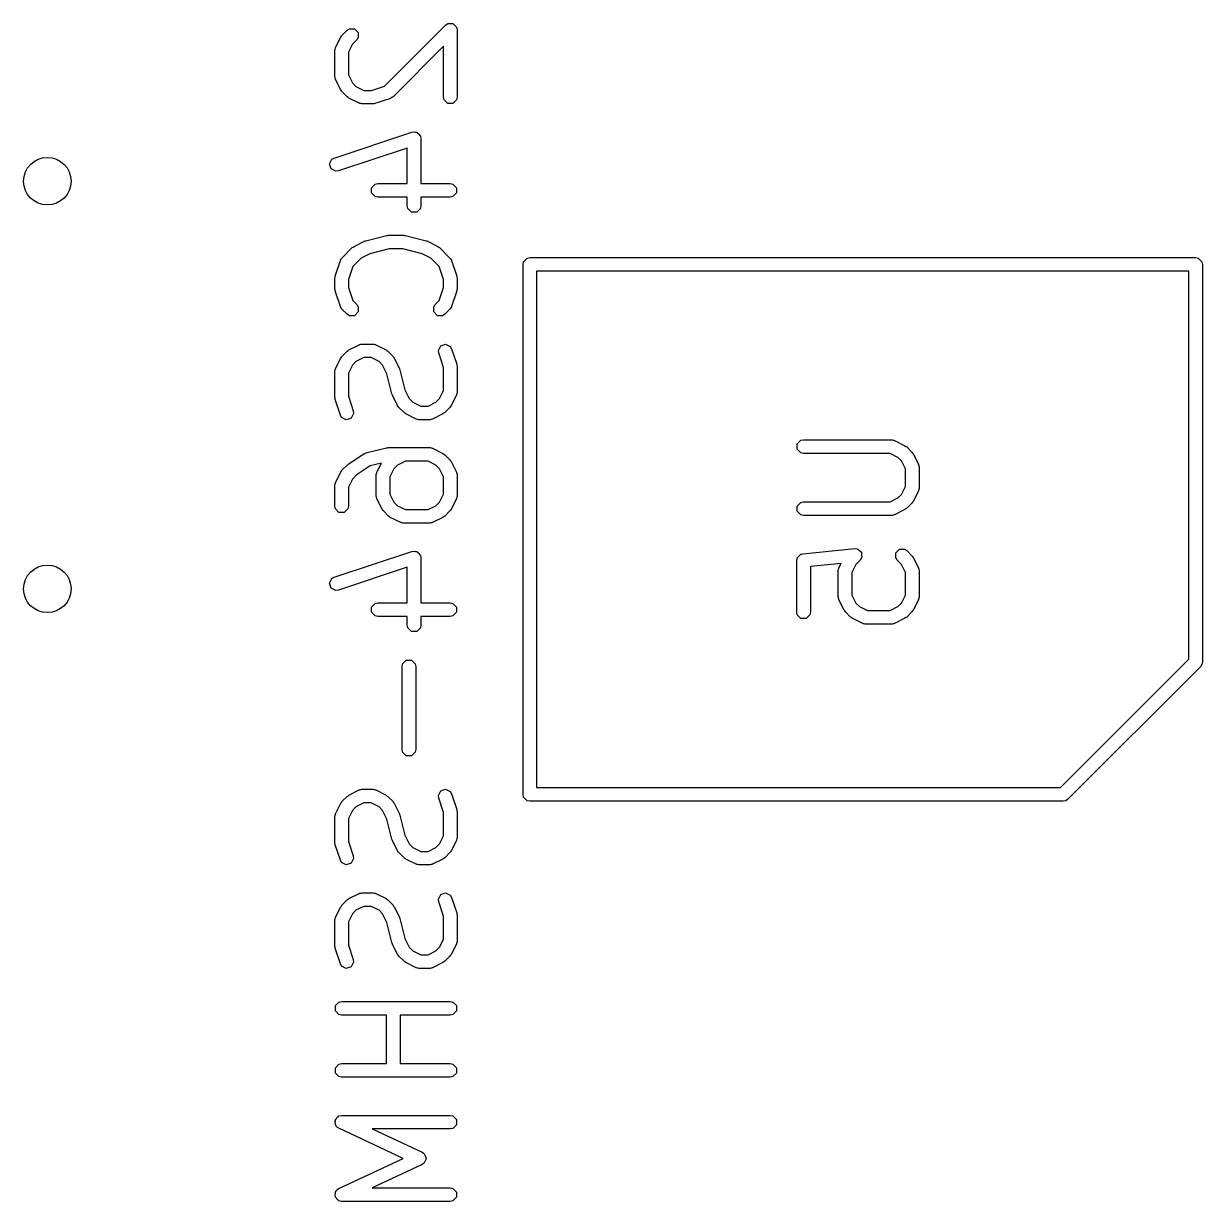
# Model space of a CAD drawing. Header units: inches. Extents: x 0.38 to 5.39, y 0.07 to 3.28.
# Drawn here: x 0.9394 to 1.281, y 0.7732 to 1.1144 of the extents above; entities that cross this region are included whole.
import ezdxf

# ---------------------------------------------------------------- set-up
doc = ezdxf.new("R2010")
doc.units = ezdxf.units.IN
doc.header["$MEASUREMENT"] = 0
doc.layers.add('BLACK', color=250, linetype='CONTINUOUS')

msp = doc.modelspace()

# ---------------------------------------------------------------- linework, layer by layer
at = {"layer": 'BLACK', "linetype": 'CONTINUOUS'}
for p, q in [((1.04399, 1.09631), (1.06166, 1.11398)), ((1.06166, 1.11398), (1.0623, 1.11441)), ((1.0623, 1.11441), (1.0638, 1.11441)), ((1.0638, 1.11441), (1.06487, 1.11334)), ((1.02979, 1.10747), (1.03129, 1.11047)), ((1.03129, 1.11047), (1.03149, 1.11072)), ((1.03149, 1.11072), (1.03166, 1.11098)), ((1.03166, 1.11098), (1.03316, 1.11248)), ((1.03316, 1.11248), (1.0338, 1.11291)), ((1.0338, 1.11291), (1.03531, 1.11291)), ((1.03531, 1.11291), (1.03637, 1.11184)), ((1.03637, 1.11034), (1.03595, 1.1097)), ((1.03637, 1.11184), (1.03637, 1.11034)), ((1.06487, 1.11334), (1.06502, 1.11259)), ((1.06502, 1.11259), (1.06502, 1.09309)), ((1.02959, 1.10673), (1.02967, 1.10703)), ((1.02961, 1.10669), (1.02959, 1.10673)), ((1.02959, 1.10659), (1.02961, 1.10669)), ((1.02967, 1.10703), (1.02974, 1.10734)), ((1.02974, 1.10734), (1.02977, 1.10738)), ((1.02977, 1.10738), (1.02979, 1.10747)), ((1.03467, 1.10842), (1.03352, 1.10613)), ((1.03595, 1.1097), (1.03467, 1.10842)), ((1.06108, 1.10784), (1.04645, 1.0932)), ((1.06108, 1.09309), (1.06108, 1.10784)), ((1.02959, 1.09909), (1.02959, 1.10659)), ((1.03352, 1.10613), (1.03352, 1.09956)), ((1.02961, 1.099), (1.02959, 1.09909)), ((1.02959, 1.09895), (1.02961, 1.099)), ((1.02967, 1.09865), (1.02959, 1.09895)), ((1.02974, 1.09834), (1.02967, 1.09865)), ((1.02977, 1.09831), (1.02974, 1.09834)), ((1.02979, 1.09821), (1.02977, 1.09831)), ((1.03129, 1.09521), (1.02979, 1.09821)), ((1.03352, 1.09956), (1.03467, 1.09726)), ((1.03467, 1.09726), (1.03572, 1.09621)), ((1.03149, 1.09496), (1.03129, 1.09521)), ((1.03166, 1.0947), (1.03149, 1.09496)), ((1.03316, 1.0932), (1.03166, 1.0947)), ((1.03343, 1.09302), (1.03316, 1.0932)), ((1.03367, 1.09283), (1.03343, 1.09302)), ((1.03572, 1.09621), (1.03802, 1.09506)), ((1.03802, 1.09506), (1.04023, 1.09506)), ((1.04023, 1.09506), (1.04399, 1.09631)), ((1.04634, 1.09311), (1.04607, 1.09295)), ((1.04636, 1.09315), (1.04634, 1.09311)), ((1.04645, 1.0932), (1.04636, 1.09315)), ((1.06123, 1.09234), (1.06108, 1.09309)), ((1.06502, 1.09309), (1.06487, 1.09234)), ((1.03667, 1.09133), (1.03367, 1.09283)), ((1.03677, 1.09131), (1.03667, 1.09133)), ((1.0368, 1.09127), (1.03677, 1.09131)), ((1.03711, 1.09121), (1.0368, 1.09127)), ((1.03741, 1.09113), (1.03711, 1.09121)), ((1.03746, 1.09114), (1.03741, 1.09113)), ((1.03755, 1.09112), (1.03746, 1.09114)), ((1.04055, 1.09112), (1.03755, 1.09112)), ((1.04086, 1.09119), (1.04055, 1.09112)), ((1.04118, 1.09123), (1.04086, 1.09119)), ((1.04568, 1.09272), (1.04118, 1.09123)), ((1.04576, 1.09277), (1.04568, 1.09272)), ((1.04581, 1.09277), (1.04576, 1.09277)), ((1.04607, 1.09295), (1.04581, 1.09277)), ((1.0623, 1.09127), (1.06123, 1.09234)), ((1.0638, 1.09127), (1.0623, 1.09127)), ((1.06487, 1.09234), (1.0638, 1.09127)), ((1.02943, 1.07546), (1.05193, 1.08296)), ((1.05193, 1.08296), (1.05269, 1.08306)), ((1.05269, 1.08306), (1.05298, 1.08291)), ((1.05298, 1.08291), (1.05331, 1.08291)), ((1.05331, 1.08291), (1.05363, 1.08259)), ((1.05363, 1.08259), (1.05404, 1.08238)), ((1.05404, 1.08238), (1.05414, 1.08208)), ((1.05414, 1.08208), (1.05437, 1.08185)), ((1.05437, 1.08185), (1.05452, 1.08109)), ((1.05452, 1.08109), (1.05452, 1.06806)), ((1.05058, 1.07836), (1.03068, 1.07173)), ((1.05058, 1.06806), (1.05058, 1.07836)), ((1.02809, 1.07373), (1.02877, 1.07508)), ((1.02857, 1.07231), (1.02809, 1.07373)), ((1.02877, 1.07508), (1.02943, 1.07546)), ((1.02992, 1.07163), (1.02857, 1.07231)), ((1.03068, 1.07173), (1.02992, 1.07163)), ((1.04023, 1.06685), (1.0413, 1.06791)), ((1.04023, 1.06534), (1.04023, 1.06685)), ((1.0413, 1.06791), (1.04205, 1.06806)), ((1.04205, 1.06806), (1.05058, 1.06806)), ((1.05452, 1.06806), (1.06305, 1.06806)), ((1.06305, 1.06806), (1.0638, 1.06791)), ((1.0638, 1.06791), (1.06487, 1.06685)), ((1.06487, 1.06685), (1.06487, 1.06534)), ((1.0413, 1.06428), (1.04023, 1.06534)), ((1.04205, 1.06413), (1.0413, 1.06428)), ((1.05058, 1.06413), (1.04205, 1.06413)), ((1.05058, 1.0616), (1.05058, 1.06413)), ((1.06305, 1.06413), (1.05452, 1.06413)), ((1.05452, 1.06413), (1.05452, 1.0616)), ((1.0638, 1.06428), (1.06305, 1.06413)), ((1.06487, 1.06534), (1.0638, 1.06428)), ((1.05073, 1.06084), (1.05058, 1.0616)), ((1.0518, 1.05978), (1.05073, 1.06084)), ((1.05331, 1.05978), (1.0518, 1.05978)), ((1.05437, 1.06084), (1.05331, 1.05978)), ((1.05452, 1.0616), (1.05437, 1.06084)), ((1.03858, 1.05151), (1.04458, 1.05301)), ((1.04458, 1.05301), (1.04482, 1.05302)), ((1.04482, 1.05302), (1.04505, 1.05307)), ((1.04505, 1.05307), (1.04955, 1.05307)), ((1.04955, 1.05307), (1.04979, 1.05302)), ((1.04979, 1.05302), (1.05003, 1.05301)), ((1.05003, 1.05301), (1.05603, 1.05151)), ((1.03166, 1.04649), (1.03466, 1.04949)), ((1.03466, 1.04949), (1.03492, 1.04967)), ((1.03492, 1.04967), (1.03517, 1.04986)), ((1.03517, 1.04986), (1.03817, 1.05136)), ((1.03817, 1.05136), (1.03838, 1.05142)), ((1.03838, 1.05142), (1.03858, 1.05151)), ((1.0453, 1.04913), (1.03974, 1.04774)), ((1.04931, 1.04913), (1.0453, 1.04913)), ((1.05486, 1.04774), (1.04931, 1.04913)), ((1.05603, 1.05151), (1.05622, 1.05142)), ((1.05622, 1.05142), (1.05643, 1.05136)), ((1.05643, 1.05136), (1.05943, 1.04986)), ((1.05943, 1.04986), (1.05968, 1.04967)), ((1.05968, 1.04967), (1.05994, 1.04949)), ((1.05994, 1.04949), (1.06294, 1.04649)), ((1.02969, 1.04122), (1.03119, 1.04572)), ((1.03119, 1.04572), (1.03124, 1.04581)), ((1.03124, 1.04585), (1.03141, 1.04611)), ((1.03124, 1.04581), (1.03124, 1.04585)), ((1.03141, 1.04611), (1.03157, 1.04639)), ((1.03157, 1.04639), (1.03161, 1.04641)), ((1.03161, 1.04641), (1.03166, 1.04649)), ((1.03722, 1.04648), (1.03478, 1.04404)), ((1.03974, 1.04774), (1.03722, 1.04648)), ((1.05739, 1.04648), (1.05486, 1.04774)), ((1.05983, 1.04404), (1.05739, 1.04648)), ((1.06294, 1.04649), (1.063, 1.04641)), ((1.063, 1.04641), (1.06304, 1.04639)), ((1.06304, 1.04639), (1.06319, 1.04611)), ((1.06319, 1.04611), (1.06337, 1.04585)), ((1.06337, 1.04585), (1.06337, 1.04581)), ((1.06337, 1.04581), (1.06342, 1.04572)), ((1.06342, 1.04572), (1.06492, 1.04122)), ((1.08412, 1.04463), (1.08427, 1.04538)), ((1.08427, 1.04538), (1.08533, 1.04645)), ((1.08533, 1.04645), (1.08609, 1.0466)), ((1.08609, 1.0466), (1.279, 1.0466)), ((1.279, 1.0466), (1.27975, 1.04645)), ((1.27975, 1.04645), (1.28082, 1.04538)), ((1.28082, 1.04538), (1.28097, 1.04463)), ((1.03478, 1.04404), (1.03352, 1.04028)), ((1.06108, 1.04028), (1.05983, 1.04404)), ((1.08412, 0.89109), (1.08412, 1.04463)), ((1.08806, 1.04266), (1.08806, 0.89306)), ((1.27703, 1.04266), (1.08806, 1.04266)), ((1.27703, 0.93029), (1.27703, 1.04266)), ((1.28097, 1.04463), (1.28097, 0.92947)), ((1.02959, 1.0406), (1.02965, 1.04091)), ((1.02959, 1.0376), (1.02959, 1.0406)), ((1.02965, 1.04091), (1.02969, 1.04122)), ((1.03352, 1.04028), (1.03352, 1.03792)), ((1.06108, 1.03792), (1.06108, 1.04028)), ((1.06492, 1.04122), (1.06496, 1.04091)), ((1.06496, 1.04091), (1.06502, 1.0406)), ((1.06502, 1.0406), (1.06502, 1.0376)), ((1.02965, 1.03729), (1.02959, 1.0376)), ((1.02969, 1.03698), (1.02965, 1.03729)), ((1.03119, 1.03248), (1.02969, 1.03698)), ((1.03352, 1.03792), (1.03478, 1.03416)), ((1.05983, 1.03416), (1.06108, 1.03792)), ((1.06492, 1.03698), (1.06342, 1.03248)), ((1.06496, 1.03729), (1.06492, 1.03698)), ((1.06502, 1.0376), (1.06496, 1.03729)), ((1.03124, 1.03239), (1.03119, 1.03248)), ((1.03124, 1.03235), (1.03124, 1.03239)), ((1.03141, 1.03208), (1.03124, 1.03235)), ((1.03157, 1.03181), (1.03141, 1.03208)), ((1.03161, 1.03179), (1.03157, 1.03181)), ((1.03166, 1.03171), (1.03161, 1.03179)), ((1.03316, 1.03021), (1.03166, 1.03171)), ((1.03478, 1.03416), (1.03595, 1.03299)), ((1.03595, 1.03299), (1.03637, 1.03235)), ((1.03637, 1.03235), (1.03637, 1.03085)), ((1.05823, 1.03235), (1.05866, 1.03299)), ((1.05823, 1.03085), (1.05823, 1.03235)), ((1.05866, 1.03299), (1.05983, 1.03416)), ((1.06294, 1.03171), (1.06144, 1.03021)), ((1.063, 1.03179), (1.06294, 1.03171)), ((1.06304, 1.03181), (1.063, 1.03179)), ((1.06319, 1.03208), (1.06304, 1.03181)), ((1.06337, 1.03235), (1.06319, 1.03208)), ((1.06342, 1.03248), (1.06337, 1.03239)), ((1.06337, 1.03239), (1.06337, 1.03235)), ((1.0338, 1.02978), (1.03316, 1.03021)), ((1.03531, 1.02978), (1.0338, 1.02978)), ((1.03637, 1.03085), (1.03531, 1.02978)), ((1.0593, 1.02978), (1.05823, 1.03085)), ((1.0608, 1.02978), (1.0593, 1.02978)), ((1.06144, 1.03021), (1.0608, 1.02978)), ((1.03367, 1.01986), (1.03667, 1.02136)), ((1.03667, 1.02136), (1.03677, 1.02139)), ((1.03677, 1.02139), (1.0368, 1.02142)), ((1.0368, 1.02142), (1.03711, 1.02148)), ((1.03711, 1.02148), (1.03741, 1.02157)), ((1.03741, 1.02157), (1.03746, 1.02155)), ((1.03746, 1.02155), (1.03755, 1.02157)), ((1.03755, 1.02157), (1.04055, 1.02157)), ((1.04055, 1.02157), (1.04065, 1.02155)), ((1.04065, 1.02155), (1.04069, 1.02157)), ((1.04069, 1.02157), (1.041, 1.02148)), ((1.041, 1.02148), (1.04131, 1.02142)), ((1.04131, 1.02142), (1.04134, 1.02139)), ((1.04134, 1.02139), (1.04143, 1.02136)), ((1.04143, 1.02136), (1.04443, 1.01986)), ((1.06026, 1.02109), (1.06169, 1.02157)), ((1.06169, 1.02157), (1.06304, 1.02089)), ((1.03149, 1.01773), (1.03166, 1.01799)), ((1.03166, 1.01799), (1.03316, 1.01949)), ((1.03316, 1.01949), (1.03343, 1.01967)), ((1.03343, 1.01967), (1.03367, 1.01986)), ((1.04443, 1.01986), (1.04468, 1.01967)), ((1.04468, 1.01967), (1.04495, 1.01949)), ((1.04495, 1.01949), (1.04645, 1.01799)), ((1.04645, 1.01799), (1.04662, 1.01773)), ((1.05959, 1.01974), (1.06026, 1.02109)), ((1.05968, 1.01898), (1.05959, 1.01974)), ((1.06108, 1.01478), (1.05968, 1.01898)), ((1.06304, 1.02089), (1.06342, 1.02022)), ((1.06342, 1.02022), (1.06492, 1.01572)), ((1.02977, 1.01439), (1.02979, 1.01448)), ((1.02979, 1.01448), (1.03129, 1.01748)), ((1.03129, 1.01748), (1.03149, 1.01773)), ((1.03467, 1.01544), (1.03352, 1.01314)), ((1.03572, 1.01648), (1.03467, 1.01544)), ((1.03802, 1.01763), (1.03572, 1.01648)), ((1.04009, 1.01763), (1.03802, 1.01763)), ((1.04239, 1.01648), (1.04009, 1.01763)), ((1.04344, 1.01544), (1.04239, 1.01648)), ((1.0447, 1.01292), (1.04344, 1.01544)), ((1.04662, 1.01773), (1.04681, 1.01748)), ((1.04681, 1.01748), (1.04831, 1.01448)), ((1.04831, 1.01448), (1.04837, 1.01428)), ((1.06108, 1.00807), (1.06108, 1.01478)), ((1.06492, 1.01572), (1.06496, 1.01541)), ((1.06496, 1.01541), (1.06502, 1.0151)), ((1.06502, 1.0151), (1.06502, 1.0076)), ((1.02959, 1.01374), (1.02967, 1.01405)), ((1.02961, 1.0137), (1.02959, 1.01374)), ((1.02959, 1.0136), (1.02961, 1.0137)), ((1.02959, 1.0061), (1.02959, 1.0136)), ((1.02967, 1.01405), (1.02974, 1.01436)), ((1.02974, 1.01436), (1.02977, 1.01439)), ((1.03352, 1.01314), (1.03352, 1.00642)), ((1.04614, 1.00713), (1.0447, 1.01292)), ((1.04837, 1.01428), (1.04846, 1.01408)), ((1.04846, 1.01408), (1.04991, 1.00829)), ((1.04991, 1.00829), (1.05117, 1.00577)), ((1.05993, 1.00577), (1.06108, 1.00807)), ((1.06502, 1.0076), (1.065, 1.00751)), ((1.02965, 1.00579), (1.02959, 1.0061)), ((1.02969, 1.00548), (1.02965, 1.00579)), ((1.03119, 1.00098), (1.02969, 1.00548)), ((1.03352, 1.00642), (1.03492, 1.00223)), ((1.04624, 1.00693), (1.04614, 1.00713)), ((1.04629, 1.00672), (1.04624, 1.00693)), ((1.04779, 1.00372), (1.04629, 1.00672)), ((1.05117, 1.00577), (1.05222, 1.00472)), ((1.05222, 1.00472), (1.05452, 1.00357)), ((1.05659, 1.00357), (1.05889, 1.00472)), ((1.05889, 1.00472), (1.05993, 1.00577)), ((1.06481, 1.00672), (1.06331, 1.00372)), ((1.06484, 1.00682), (1.06481, 1.00672)), ((1.06487, 1.00685), (1.06484, 1.00682)), ((1.06493, 1.00716), (1.06487, 1.00685)), ((1.06501, 1.00746), (1.06493, 1.00716)), ((1.065, 1.00751), (1.06501, 1.00746)), ((1.03157, 1.00031), (1.03119, 1.00098)), ((1.03502, 1.00146), (1.03434, 1.00012)), ((1.03492, 1.00223), (1.03502, 1.00146)), ((1.04799, 1.00347), (1.04779, 1.00372)), ((1.04816, 1.00321), (1.04799, 1.00347)), ((1.04966, 1.00171), (1.04816, 1.00321)), ((1.04992, 1.00154), (1.04966, 1.00171)), ((1.05017, 1.00134), (1.04992, 1.00154)), ((1.05317, 0.99984), (1.05017, 1.00134)), ((1.05452, 1.00357), (1.05659, 1.00357)), ((1.06093, 1.00134), (1.05793, 0.99984)), ((1.06118, 1.00154), (1.06093, 1.00134)), ((1.06144, 1.00171), (1.06118, 1.00154)), ((1.06294, 1.00321), (1.06144, 1.00171)), ((1.06312, 1.00347), (1.06294, 1.00321)), ((1.06331, 1.00372), (1.06312, 1.00347)), ((1.03292, 0.99964), (1.03157, 1.00031)), ((1.03434, 1.00012), (1.03292, 0.99964)), ((1.05327, 0.99982), (1.05317, 0.99984)), ((1.0533, 0.99979), (1.05327, 0.99982)), ((1.05361, 0.99972), (1.0533, 0.99979)), ((1.05391, 0.99964), (1.05361, 0.99972)), ((1.05396, 0.99965), (1.05391, 0.99964)), ((1.05405, 0.99964), (1.05396, 0.99965)), ((1.05705, 0.99964), (1.05405, 0.99964)), ((1.05715, 0.99965), (1.05705, 0.99964)), ((1.05719, 0.99964), (1.05715, 0.99965)), ((1.0575, 0.99972), (1.05719, 0.99964)), ((1.05781, 0.99979), (1.0575, 0.99972)), ((1.05784, 0.99982), (1.05781, 0.99979)), ((1.05793, 0.99984), (1.05784, 0.99982)), ((1.03858, 0.99002), (1.04458, 0.99152)), ((1.04458, 0.99152), (1.04482, 0.99153)), ((1.04482, 0.99153), (1.04505, 0.99157)), ((1.04505, 0.99157), (1.05705, 0.99157)), ((1.05705, 0.99157), (1.05715, 0.99155)), ((1.05715, 0.99155), (1.05719, 0.99157)), ((1.05719, 0.99157), (1.0575, 0.99149)), ((1.0575, 0.99149), (1.05781, 0.99142)), ((1.05781, 0.99142), (1.05784, 0.99139)), ((1.05784, 0.99139), (1.05793, 0.99137)), ((1.05793, 0.99137), (1.06093, 0.98987)), ((1.16359, 0.99261), (1.16466, 0.99367)), ((1.16359, 0.9911), (1.16359, 0.99261)), ((1.16466, 0.99004), (1.16359, 0.9911)), ((1.16466, 0.99367), (1.16541, 0.99382)), ((1.16541, 0.99382), (1.19091, 0.99382)), ((1.19091, 0.99382), (1.19101, 0.9938)), ((1.19101, 0.9938), (1.19105, 0.99382)), ((1.19105, 0.99382), (1.19135, 0.99374)), ((1.19135, 0.99374), (1.19166, 0.99367)), ((1.19166, 0.99367), (1.1917, 0.99364)), ((1.1917, 0.99364), (1.19179, 0.99362)), ((1.19179, 0.99362), (1.19479, 0.99212)), ((1.19479, 0.99212), (1.19504, 0.99192)), ((1.19504, 0.99192), (1.1953, 0.99175)), ((1.1953, 0.99175), (1.1968, 0.99025)), ((1.03346, 0.98674), (1.03796, 0.98974)), ((1.03796, 0.98974), (1.03827, 0.98987)), ((1.03827, 0.98987), (1.03858, 0.99002)), ((1.05002, 0.98764), (1.04772, 0.98649)), ((1.05659, 0.98764), (1.05002, 0.98764)), ((1.05889, 0.98649), (1.05659, 0.98764)), ((1.06093, 0.98987), (1.06118, 0.98967)), ((1.06118, 0.98967), (1.06144, 0.9895)), ((1.06144, 0.9895), (1.06294, 0.988)), ((1.06294, 0.988), (1.06312, 0.98774)), ((1.06312, 0.98774), (1.06331, 0.98749)), ((1.06331, 0.98749), (1.06481, 0.98449)), ((1.16541, 0.98989), (1.16466, 0.99004)), ((1.19045, 0.98989), (1.16541, 0.98989)), ((1.19274, 0.98874), (1.19045, 0.98989)), ((1.19379, 0.98769), (1.19274, 0.98874)), ((1.19494, 0.98539), (1.19379, 0.98769)), ((1.1968, 0.99025), (1.19698, 0.98999)), ((1.19698, 0.98999), (1.19717, 0.98974)), ((1.19717, 0.98974), (1.19867, 0.98674)), ((1.02979, 0.98149), (1.03129, 0.98449)), ((1.03129, 0.98449), (1.03149, 0.98474)), ((1.03149, 0.98474), (1.03166, 0.985)), ((1.03166, 0.985), (1.03316, 0.9865)), ((1.03316, 0.9865), (1.03332, 0.98661)), ((1.03332, 0.98661), (1.03346, 0.98674)), ((1.03986, 0.98628), (1.03581, 0.98358)), ((1.04309, 0.98709), (1.03986, 0.98628)), ((1.04158, 0.98361), (1.0416, 0.9837)), ((1.04159, 0.98375), (1.04167, 0.98405)), ((1.0416, 0.9837), (1.04159, 0.98375)), ((1.04167, 0.98405), (1.04173, 0.98436)), ((1.04173, 0.98436), (1.04177, 0.98439)), ((1.04177, 0.98439), (1.04179, 0.98449)), ((1.04179, 0.98449), (1.04309, 0.98709)), ((1.04667, 0.98544), (1.04552, 0.98314)), ((1.04772, 0.98649), (1.04667, 0.98544)), ((1.05993, 0.98544), (1.05889, 0.98649)), ((1.06108, 0.98314), (1.05993, 0.98544)), ((1.06481, 0.98449), (1.06484, 0.98439)), ((1.06484, 0.98439), (1.06487, 0.98436)), ((1.06487, 0.98436), (1.06493, 0.98405)), ((1.06493, 0.98405), (1.06501, 0.98375)), ((1.06501, 0.98375), (1.065, 0.9837)), ((1.065, 0.9837), (1.06502, 0.98361)), ((1.19494, 0.98032), (1.19494, 0.98539)), ((1.19867, 0.98674), (1.1987, 0.98664)), ((1.1987, 0.98664), (1.19873, 0.98661)), ((1.19873, 0.98661), (1.19879, 0.9863)), ((1.19879, 0.9863), (1.19887, 0.986)), ((1.19887, 0.986), (1.19886, 0.98595)), ((1.19886, 0.98595), (1.19888, 0.98586)), ((1.19888, 0.98586), (1.19888, 0.97986)), ((1.02959, 0.98075), (1.02967, 0.98105)), ((1.02961, 0.9807), (1.02959, 0.98075)), ((1.02959, 0.98061), (1.02961, 0.9807)), ((1.02959, 0.97461), (1.02959, 0.98061)), ((1.02967, 0.98105), (1.02974, 0.98136)), ((1.02974, 0.98136), (1.02977, 0.98139)), ((1.02977, 0.98139), (1.02979, 0.98149)), ((1.03467, 0.98244), (1.03352, 0.98014)), ((1.03581, 0.98358), (1.03467, 0.98244)), ((1.04158, 0.97761), (1.04158, 0.98361)), ((1.04552, 0.98314), (1.04552, 0.97807)), ((1.06108, 0.97807), (1.06108, 0.98314)), ((1.06502, 0.98361), (1.06502, 0.97761)), ((1.19379, 0.97802), (1.19494, 0.98032)), ((1.03352, 0.98014), (1.03352, 0.97461)), ((1.0416, 0.97751), (1.04158, 0.97761)), ((1.04159, 0.97747), (1.0416, 0.97751)), ((1.04167, 0.97716), (1.04159, 0.97747)), ((1.04173, 0.97685), (1.04167, 0.97716)), ((1.04552, 0.97807), (1.04667, 0.97577)), ((1.05993, 0.97577), (1.06108, 0.97807)), ((1.06493, 0.97716), (1.06487, 0.97685)), ((1.06501, 0.97747), (1.06493, 0.97716)), ((1.06502, 0.97761), (1.065, 0.97751)), ((1.065, 0.97751), (1.06501, 0.97747)), ((1.19045, 0.97583), (1.19274, 0.97698)), ((1.19274, 0.97698), (1.19379, 0.97802)), ((1.19867, 0.97898), (1.19717, 0.97598)), ((1.1987, 0.97907), (1.19867, 0.97898)), ((1.19873, 0.9791), (1.1987, 0.97907)), ((1.19879, 0.97941), (1.19873, 0.9791)), ((1.19887, 0.97972), (1.19879, 0.97941)), ((1.19888, 0.97986), (1.19886, 0.97976)), ((1.19886, 0.97976), (1.19887, 0.97972)), ((1.02974, 0.97385), (1.02959, 0.97461)), ((1.0308, 0.97279), (1.02974, 0.97385)), ((1.03337, 0.97385), (1.03231, 0.97279)), ((1.03352, 0.97461), (1.03337, 0.97385)), ((1.04177, 0.97682), (1.04173, 0.97685)), ((1.04179, 0.97673), (1.04177, 0.97682)), ((1.04329, 0.97373), (1.04179, 0.97673)), ((1.04349, 0.97348), (1.04329, 0.97373)), ((1.04366, 0.97322), (1.04349, 0.97348)), ((1.04667, 0.97577), (1.04772, 0.97473)), ((1.04772, 0.97473), (1.05002, 0.97358)), ((1.05002, 0.97358), (1.05659, 0.97358)), ((1.05659, 0.97358), (1.05889, 0.97473)), ((1.05889, 0.97473), (1.05993, 0.97577)), ((1.06312, 0.97348), (1.06294, 0.97322)), ((1.06331, 0.97373), (1.06312, 0.97348)), ((1.06481, 0.97673), (1.06331, 0.97373)), ((1.06484, 0.97682), (1.06481, 0.97673)), ((1.06487, 0.97685), (1.06484, 0.97682)), ((1.16359, 0.97461), (1.16466, 0.97568)), ((1.16359, 0.9731), (1.16359, 0.97461)), ((1.16466, 0.97568), (1.16541, 0.97583)), ((1.16541, 0.97583), (1.19045, 0.97583)), ((1.19479, 0.9736), (1.19179, 0.9721)), ((1.19504, 0.97379), (1.19479, 0.9736)), ((1.1953, 0.97397), (1.19504, 0.97379)), ((1.1968, 0.97547), (1.1953, 0.97397)), ((1.19698, 0.97573), (1.1968, 0.97547)), ((1.19717, 0.97598), (1.19698, 0.97573)), ((1.03231, 0.97279), (1.0308, 0.97279)), ((1.04516, 0.97172), (1.04366, 0.97322)), ((1.04542, 0.97154), (1.04516, 0.97172)), ((1.04567, 0.97135), (1.04542, 0.97154)), ((1.04867, 0.96985), (1.04567, 0.97135)), ((1.06093, 0.97135), (1.05793, 0.96985)), ((1.06118, 0.97154), (1.06093, 0.97135)), ((1.06144, 0.97172), (1.06118, 0.97154)), ((1.06294, 0.97322), (1.06144, 0.97172)), ((1.16466, 0.97204), (1.16359, 0.9731)), ((1.16541, 0.97189), (1.16466, 0.97204)), ((1.19091, 0.97189), (1.16541, 0.97189)), ((1.19101, 0.97191), (1.19091, 0.97189)), ((1.19105, 0.97189), (1.19101, 0.97191)), ((1.19135, 0.97198), (1.19105, 0.97189)), ((1.19166, 0.97204), (1.19135, 0.97198)), ((1.1917, 0.97207), (1.19166, 0.97204)), ((1.19179, 0.9721), (1.1917, 0.97207)), ((1.04877, 0.96982), (1.04867, 0.96985)), ((1.0488, 0.96979), (1.04877, 0.96982)), ((1.04911, 0.96973), (1.0488, 0.96979)), ((1.04941, 0.96964), (1.04911, 0.96973)), ((1.04946, 0.96966), (1.04941, 0.96964)), ((1.04955, 0.96964), (1.04946, 0.96966)), ((1.05705, 0.96964), (1.04955, 0.96964)), ((1.05715, 0.96966), (1.05705, 0.96964)), ((1.05719, 0.96964), (1.05715, 0.96966)), ((1.0575, 0.96973), (1.05719, 0.96964)), ((1.05781, 0.96979), (1.0575, 0.96973)), ((1.05784, 0.96982), (1.05781, 0.96979)), ((1.05793, 0.96985), (1.05784, 0.96982)), ((1.02943, 0.95398), (1.05193, 0.96148)), ((1.05193, 0.96148), (1.05269, 0.96157)), ((1.05269, 0.96157), (1.05298, 0.96143)), ((1.05298, 0.96143), (1.05331, 0.96143)), ((1.05331, 0.96143), (1.05363, 0.9611)), ((1.05363, 0.9611), (1.05404, 0.9609)), ((1.05404, 0.9609), (1.05414, 0.96059)), ((1.05414, 0.96059), (1.05437, 0.96036)), ((1.05437, 0.96036), (1.05452, 0.95961)), ((1.16359, 0.95961), (1.16406, 0.96008)), ((1.16406, 0.96008), (1.16448, 0.96059)), ((1.16448, 0.96059), (1.16462, 0.96064)), ((1.16462, 0.96064), (1.16466, 0.96068)), ((1.16466, 0.96068), (1.16476, 0.96068)), ((1.16476, 0.96068), (1.16522, 0.96082)), ((1.16522, 0.96082), (1.18022, 0.96232)), ((1.18022, 0.96232), (1.18098, 0.96224)), ((1.18098, 0.96224), (1.18106, 0.96218)), ((1.18106, 0.96218), (1.18116, 0.96218)), ((1.18116, 0.96218), (1.18163, 0.96171)), ((1.18163, 0.96171), (1.18215, 0.96129)), ((1.18215, 0.96129), (1.18216, 0.96119)), ((1.18216, 0.96119), (1.18223, 0.96111)), ((1.18223, 0.96111), (1.18223, 0.96045)), ((1.18223, 0.96045), (1.1823, 0.95979)), ((1.1823, 0.95979), (1.18223, 0.95971)), ((1.19209, 0.96111), (1.19316, 0.96218)), ((1.19209, 0.95961), (1.19209, 0.96111)), ((1.19316, 0.96218), (1.19466, 0.96218)), ((1.19466, 0.96218), (1.1953, 0.96175)), ((1.1953, 0.96175), (1.1968, 0.96025)), ((1.1968, 0.96025), (1.19698, 0.95999)), ((1.19698, 0.95999), (1.19717, 0.95974)), ((1.05058, 0.95688), (1.03068, 0.95024)), ((1.05058, 0.94658), (1.05058, 0.95688)), ((1.05452, 0.95961), (1.05452, 0.94658)), ((1.16344, 0.95886), (1.16354, 0.95933)), ((1.16344, 0.94386), (1.16344, 0.95886)), ((1.16353, 0.95943), (1.16357, 0.95948)), ((1.16354, 0.95933), (1.16353, 0.95943)), ((1.16357, 0.95948), (1.16359, 0.95961)), ((1.17626, 0.95797), (1.16738, 0.95708)), ((1.16738, 0.95708), (1.16738, 0.94386)), ((1.17553, 0.9563), (1.17559, 0.95661)), ((1.17559, 0.95661), (1.17562, 0.95665)), ((1.17562, 0.95665), (1.17565, 0.95674)), ((1.17565, 0.95674), (1.17626, 0.95797)), ((1.18053, 0.95769), (1.17938, 0.9554)), ((1.1818, 0.95897), (1.18053, 0.95769)), ((1.18223, 0.95961), (1.1818, 0.95897)), ((1.18223, 0.95971), (1.18223, 0.95961)), ((1.19252, 0.95897), (1.19209, 0.95961)), ((1.19379, 0.95769), (1.19252, 0.95897)), ((1.19494, 0.9554), (1.19379, 0.95769)), ((1.19717, 0.95974), (1.19867, 0.95674)), ((1.19867, 0.95674), (1.1987, 0.95665)), ((1.1987, 0.95665), (1.19873, 0.95661)), ((1.19873, 0.95661), (1.19879, 0.9563)), ((1.02809, 0.95225), (1.02877, 0.9536)), ((1.02877, 0.9536), (1.02943, 0.95398)), ((1.17544, 0.95586), (1.17546, 0.95596)), ((1.17544, 0.94836), (1.17544, 0.95586)), ((1.17545, 0.956), (1.17553, 0.9563)), ((1.17546, 0.95596), (1.17545, 0.956)), ((1.17938, 0.9554), (1.17938, 0.94883)), ((1.19494, 0.94883), (1.19494, 0.9554)), ((1.19879, 0.9563), (1.19887, 0.956)), ((1.19887, 0.956), (1.19886, 0.95596)), ((1.19886, 0.95596), (1.19888, 0.95586)), ((1.19888, 0.95586), (1.19888, 0.94836)), ((1.02857, 0.95082), (1.02809, 0.95225)), ((1.02992, 0.95015), (1.02857, 0.95082)), ((1.03068, 0.95024), (1.02992, 0.95015)), ((1.04023, 0.94536), (1.0413, 0.94643)), ((1.0413, 0.94643), (1.04205, 0.94658)), ((1.04205, 0.94658), (1.05058, 0.94658)), ((1.05452, 0.94658), (1.06305, 0.94658)), ((1.06305, 0.94658), (1.0638, 0.94643)), ((1.0638, 0.94643), (1.06487, 0.94536)), ((1.17546, 0.94826), (1.17544, 0.94836)), ((1.17545, 0.94822), (1.17546, 0.94826)), ((1.17553, 0.94792), (1.17545, 0.94822)), ((1.17559, 0.94761), (1.17553, 0.94792)), ((1.17562, 0.94758), (1.17559, 0.94761)), ((1.17565, 0.94748), (1.17562, 0.94758)), ((1.17715, 0.94448), (1.17565, 0.94748)), ((1.17938, 0.94883), (1.18053, 0.94653)), ((1.18053, 0.94653), (1.18158, 0.94548)), ((1.19274, 0.94548), (1.19379, 0.94653)), ((1.19379, 0.94653), (1.19494, 0.94883)), ((1.19867, 0.94748), (1.19717, 0.94448)), ((1.1987, 0.94758), (1.19867, 0.94748)), ((1.19873, 0.94761), (1.1987, 0.94758)), ((1.19879, 0.94792), (1.19873, 0.94761)), ((1.19887, 0.94822), (1.19879, 0.94792)), ((1.19888, 0.94836), (1.19886, 0.94826)), ((1.19886, 0.94826), (1.19887, 0.94822)), ((1.04023, 0.94386), (1.04023, 0.94536)), ((1.0413, 0.94279), (1.04023, 0.94386)), ((1.04205, 0.94264), (1.0413, 0.94279)), ((1.0638, 0.94279), (1.06305, 0.94264)), ((1.06487, 0.94386), (1.0638, 0.94279)), ((1.06487, 0.94536), (1.06487, 0.94386)), ((1.16359, 0.94311), (1.16344, 0.94386)), ((1.16466, 0.94204), (1.16359, 0.94311)), ((1.16723, 0.94311), (1.16617, 0.94204)), ((1.16738, 0.94386), (1.16723, 0.94311)), ((1.17734, 0.94423), (1.17715, 0.94448)), ((1.17752, 0.94397), (1.17734, 0.94423)), ((1.17902, 0.94247), (1.17752, 0.94397)), ((1.18158, 0.94548), (1.18388, 0.94433)), ((1.18388, 0.94433), (1.19045, 0.94433)), ((1.19045, 0.94433), (1.19274, 0.94548)), ((1.1968, 0.94397), (1.1953, 0.94247)), ((1.19698, 0.94423), (1.1968, 0.94397)), ((1.19717, 0.94448), (1.19698, 0.94423)), ((1.05058, 0.94264), (1.04205, 0.94264)), ((1.05058, 0.94011), (1.05058, 0.94264)), ((1.05073, 0.93936), (1.05058, 0.94011)), ((1.0518, 0.93829), (1.05073, 0.93936)), ((1.05437, 0.93936), (1.05331, 0.93829)), ((1.05452, 0.94011), (1.05437, 0.93936)), ((1.06305, 0.94264), (1.05452, 0.94264)), ((1.05452, 0.94264), (1.05452, 0.94011)), ((1.16617, 0.94204), (1.16466, 0.94204)), ((1.17928, 0.94229), (1.17902, 0.94247)), ((1.17953, 0.9421), (1.17928, 0.94229)), ((1.18253, 0.9406), (1.17953, 0.9421)), ((1.18263, 0.94057), (1.18253, 0.9406)), ((1.18266, 0.94054), (1.18263, 0.94057)), ((1.18297, 0.94048), (1.18266, 0.94054)), ((1.18327, 0.9404), (1.18297, 0.94048)), ((1.18331, 0.94041), (1.18327, 0.9404)), ((1.18341, 0.94039), (1.18331, 0.94041)), ((1.19091, 0.94039), (1.18341, 0.94039)), ((1.19101, 0.94041), (1.19091, 0.94039)), ((1.19105, 0.9404), (1.19101, 0.94041)), ((1.19135, 0.94048), (1.19105, 0.9404)), ((1.19166, 0.94054), (1.19135, 0.94048)), ((1.1917, 0.94057), (1.19166, 0.94054)), ((1.19179, 0.9406), (1.1917, 0.94057)), ((1.19479, 0.9421), (1.19179, 0.9406)), ((1.19504, 0.94229), (1.19479, 0.9421)), ((1.1953, 0.94247), (1.19504, 0.94229)), ((1.05331, 0.93829), (1.0518, 0.93829)), ((1.04923, 0.92887), (1.0503, 0.92993)), ((1.0503, 0.92993), (1.05181, 0.92993)), ((1.05181, 0.92993), (1.05287, 0.92887)), ((1.2398, 0.89306), (1.27703, 0.93029)), ((1.28097, 0.92947), (1.28082, 0.92872)), ((1.04908, 0.92811), (1.04923, 0.92887)), ((1.04908, 0.90412), (1.04908, 0.92811)), ((1.05287, 0.92887), (1.05302, 0.92811)), ((1.05302, 0.92811), (1.05302, 0.90412)), ((1.28039, 0.92808), (1.24201, 0.88969)), ((1.28082, 0.92872), (1.28039, 0.92808)), ((1.04923, 0.90336), (1.04908, 0.90412)), ((1.0503, 0.9023), (1.04923, 0.90336)), ((1.05181, 0.9023), (1.0503, 0.9023)), ((1.05287, 0.90336), (1.05181, 0.9023)), ((1.05302, 0.90412), (1.05287, 0.90336)), ((1.03367, 0.89088), (1.03667, 0.89238)), ((1.03667, 0.89238), (1.03677, 0.8924)), ((1.03677, 0.8924), (1.0368, 0.89244)), ((1.0368, 0.89244), (1.03711, 0.8925)), ((1.03711, 0.8925), (1.03741, 0.89258)), ((1.03741, 0.89258), (1.03746, 0.89257)), ((1.03746, 0.89257), (1.03755, 0.89259)), ((1.03755, 0.89259), (1.04055, 0.89259)), ((1.04055, 0.89259), (1.04065, 0.89257)), ((1.04065, 0.89257), (1.04069, 0.89258)), ((1.04069, 0.89258), (1.041, 0.8925)), ((1.041, 0.8925), (1.04131, 0.89244)), ((1.04131, 0.89244), (1.04134, 0.8924)), ((1.04134, 0.8924), (1.04143, 0.89238)), ((1.04143, 0.89238), (1.04443, 0.89088)), ((1.05959, 0.89076), (1.06026, 0.89211)), ((1.06026, 0.89211), (1.06169, 0.89258)), ((1.06169, 0.89258), (1.06304, 0.89191)), ((1.06304, 0.89191), (1.06342, 0.89124)), ((1.08806, 0.89306), (1.2398, 0.89306)), ((1.02979, 0.8855), (1.03129, 0.8885)), ((1.03129, 0.8885), (1.03149, 0.88875)), ((1.03149, 0.88875), (1.03166, 0.88901)), ((1.03166, 0.88901), (1.03316, 0.89051)), ((1.03316, 0.89051), (1.03343, 0.89069)), ((1.03343, 0.89069), (1.03367, 0.89088)), ((1.03802, 0.88865), (1.03572, 0.8875)), ((1.04009, 0.88865), (1.03802, 0.88865)), ((1.04239, 0.8875), (1.04009, 0.88865)), ((1.04443, 0.89088), (1.04468, 0.89069)), ((1.04468, 0.89069), (1.04495, 0.89051)), ((1.04495, 0.89051), (1.04645, 0.88901)), ((1.04645, 0.88901), (1.04662, 0.88875)), ((1.04662, 0.88875), (1.04681, 0.8885)), ((1.04681, 0.8885), (1.04831, 0.8855)), ((1.05968, 0.89), (1.05959, 0.89076)), ((1.06108, 0.8858), (1.05968, 0.89)), ((1.06342, 0.89124), (1.06492, 0.88674)), ((1.08427, 0.89033), (1.08412, 0.89109)), ((1.08533, 0.88927), (1.08427, 0.89033)), ((1.08609, 0.88912), (1.08533, 0.88927)), ((1.24061, 0.88912), (1.08609, 0.88912)), ((1.24137, 0.88927), (1.24061, 0.88912)), ((1.24201, 0.88969), (1.24137, 0.88927)), ((1.02959, 0.88476), (1.02967, 0.88506)), ((1.02961, 0.88472), (1.02959, 0.88476)), ((1.02959, 0.88462), (1.02961, 0.88472)), ((1.02967, 0.88506), (1.02974, 0.88537)), ((1.02974, 0.88537), (1.02977, 0.8854)), ((1.02977, 0.8854), (1.02979, 0.8855)), ((1.03467, 0.88645), (1.03352, 0.88415)), ((1.03572, 0.8875), (1.03467, 0.88645)), ((1.04344, 0.88645), (1.04239, 0.8875)), ((1.0447, 0.88393), (1.04344, 0.88645)), ((1.04831, 0.8855), (1.04837, 0.88529)), ((1.04837, 0.88529), (1.04846, 0.8851)), ((1.04846, 0.8851), (1.04991, 0.87931)), ((1.06108, 0.87908), (1.06108, 0.8858)), ((1.06492, 0.88674), (1.06496, 0.88643)), ((1.06496, 0.88643), (1.06502, 0.88612)), ((1.06502, 0.88612), (1.06502, 0.87862)), ((1.02959, 0.87712), (1.02959, 0.88462)), ((1.03352, 0.88415), (1.03352, 0.87744)), ((1.04614, 0.87814), (1.0447, 0.88393)), ((1.04624, 0.87795), (1.04614, 0.87814)), ((1.04629, 0.87774), (1.04624, 0.87795)), ((1.04991, 0.87931), (1.05117, 0.87679)), ((1.05993, 0.87679), (1.06108, 0.87908)), ((1.06484, 0.87783), (1.06481, 0.87774)), ((1.06487, 0.87787), (1.06484, 0.87783)), ((1.06493, 0.87818), (1.06487, 0.87787)), ((1.06501, 0.87848), (1.06493, 0.87818)), ((1.06502, 0.87862), (1.065, 0.87852)), ((1.065, 0.87852), (1.06501, 0.87848)), ((1.02965, 0.87681), (1.02959, 0.87712)), ((1.02969, 0.8765), (1.02965, 0.87681)), ((1.03119, 0.872), (1.02969, 0.8765)), ((1.03352, 0.87744), (1.03492, 0.87324)), ((1.04779, 0.87474), (1.04629, 0.87774)), ((1.04799, 0.87449), (1.04779, 0.87474)), ((1.04816, 0.87423), (1.04799, 0.87449)), ((1.05117, 0.87679), (1.05222, 0.87574)), ((1.05222, 0.87574), (1.05452, 0.87459)), ((1.05452, 0.87459), (1.05659, 0.87459)), ((1.05659, 0.87459), (1.05889, 0.87574)), ((1.05889, 0.87574), (1.05993, 0.87679)), ((1.06312, 0.87449), (1.06294, 0.87423)), ((1.06331, 0.87474), (1.06312, 0.87449)), ((1.06481, 0.87774), (1.06331, 0.87474)), ((1.03157, 0.87133), (1.03119, 0.872)), ((1.03292, 0.87066), (1.03157, 0.87133)), ((1.03434, 0.87113), (1.03292, 0.87066)), ((1.03502, 0.87248), (1.03434, 0.87113)), ((1.03492, 0.87324), (1.03502, 0.87248)), ((1.04966, 0.87273), (1.04816, 0.87423)), ((1.04992, 0.87255), (1.04966, 0.87273)), ((1.05017, 0.87236), (1.04992, 0.87255)), ((1.05317, 0.87086), (1.05017, 0.87236)), ((1.06093, 0.87236), (1.05793, 0.87086)), ((1.06118, 0.87255), (1.06093, 0.87236)), ((1.06144, 0.87273), (1.06118, 0.87255)), ((1.06294, 0.87423), (1.06144, 0.87273)), ((1.05327, 0.87083), (1.05317, 0.87086)), ((1.0533, 0.8708), (1.05327, 0.87083)), ((1.05361, 0.87074), (1.0533, 0.8708)), ((1.05391, 0.87066), (1.05361, 0.87074)), ((1.05396, 0.87067), (1.05391, 0.87066)), ((1.05405, 0.87065), (1.05396, 0.87067)), ((1.05705, 0.87065), (1.05405, 0.87065)), ((1.05715, 0.87067), (1.05705, 0.87065)), ((1.05719, 0.87066), (1.05715, 0.87067)), ((1.0575, 0.87074), (1.05719, 0.87066)), ((1.05781, 0.8708), (1.0575, 0.87074)), ((1.05784, 0.87083), (1.05781, 0.8708)), ((1.05793, 0.87086), (1.05784, 0.87083)), ((1.03343, 0.86069), (1.03367, 0.86088)), ((1.03367, 0.86088), (1.03667, 0.86238)), ((1.03667, 0.86238), (1.03677, 0.86241)), ((1.03677, 0.86241), (1.0368, 0.86244)), ((1.0368, 0.86244), (1.03711, 0.8625)), ((1.03711, 0.8625), (1.03741, 0.86259)), ((1.03741, 0.86259), (1.03746, 0.86257)), ((1.03746, 0.86257), (1.03755, 0.86259)), ((1.03755, 0.86259), (1.04055, 0.86259)), ((1.04055, 0.86259), (1.04065, 0.86257)), ((1.04065, 0.86257), (1.04069, 0.86259)), ((1.04069, 0.86259), (1.041, 0.8625)), ((1.041, 0.8625), (1.04131, 0.86244)), ((1.04131, 0.86244), (1.04134, 0.86241)), ((1.04134, 0.86241), (1.04143, 0.86238)), ((1.04143, 0.86238), (1.04443, 0.86088)), ((1.04443, 0.86088), (1.04468, 0.86069)), ((1.05959, 0.86076), (1.06026, 0.86211)), ((1.05968, 0.86), (1.05959, 0.86076)), ((1.06026, 0.86211), (1.06169, 0.86259)), ((1.06169, 0.86259), (1.06304, 0.86191)), ((1.06304, 0.86191), (1.06342, 0.86124)), ((1.06342, 0.86124), (1.06492, 0.85674)), ((1.02979, 0.8555), (1.03129, 0.8585)), ((1.03129, 0.8585), (1.03149, 0.85875)), ((1.03149, 0.85875), (1.03166, 0.85901)), ((1.03166, 0.85901), (1.03316, 0.86051)), ((1.03316, 0.86051), (1.03343, 0.86069)), ((1.03572, 0.8575), (1.03467, 0.85646)), ((1.03802, 0.85865), (1.03572, 0.8575)), ((1.04009, 0.85865), (1.03802, 0.85865)), ((1.04239, 0.8575), (1.04009, 0.85865)), ((1.04344, 0.85646), (1.04239, 0.8575)), ((1.04468, 0.86069), (1.04495, 0.86051)), ((1.04495, 0.86051), (1.04645, 0.85901)), ((1.04645, 0.85901), (1.04662, 0.85875)), ((1.04662, 0.85875), (1.04681, 0.8585)), ((1.04681, 0.8585), (1.04831, 0.8555)), ((1.06108, 0.8558), (1.05968, 0.86)), ((1.02959, 0.85476), (1.02967, 0.85507)), ((1.02961, 0.85472), (1.02959, 0.85476)), ((1.02959, 0.85462), (1.02961, 0.85472)), ((1.02959, 0.84712), (1.02959, 0.85462)), ((1.02967, 0.85507), (1.02974, 0.85538)), ((1.02974, 0.85538), (1.02977, 0.85541)), ((1.02977, 0.85541), (1.02979, 0.8555)), ((1.03467, 0.85646), (1.03352, 0.85416)), ((1.03352, 0.85416), (1.03352, 0.84744)), ((1.0447, 0.85394), (1.04344, 0.85646)), ((1.04614, 0.84815), (1.0447, 0.85394)), ((1.04831, 0.8555), (1.04837, 0.85529)), ((1.04837, 0.85529), (1.04846, 0.8551)), ((1.04846, 0.8551), (1.04991, 0.84931)), ((1.06108, 0.84909), (1.06108, 0.8558)), ((1.06492, 0.85674), (1.06496, 0.85643)), ((1.06496, 0.85643), (1.06502, 0.85612)), ((1.06502, 0.85612), (1.06502, 0.84862)), ((1.02965, 0.84681), (1.02959, 0.84712)), ((1.03352, 0.84744), (1.03492, 0.84325)), ((1.04624, 0.84795), (1.04614, 0.84815)), ((1.04629, 0.84774), (1.04624, 0.84795)), ((1.04779, 0.84474), (1.04629, 0.84774)), ((1.04991, 0.84931), (1.05117, 0.84679)), ((1.05993, 0.84679), (1.06108, 0.84909)), ((1.06481, 0.84774), (1.06331, 0.84474)), ((1.06484, 0.84784), (1.06481, 0.84774)), ((1.06487, 0.84787), (1.06484, 0.84784)), ((1.06493, 0.84818), (1.06487, 0.84787)), ((1.06501, 0.84848), (1.06493, 0.84818)), ((1.06502, 0.84862), (1.065, 0.84853)), ((1.065, 0.84853), (1.06501, 0.84848)), ((1.02969, 0.8465), (1.02965, 0.84681)), ((1.03119, 0.842), (1.02969, 0.8465)), ((1.04799, 0.84449), (1.04779, 0.84474)), ((1.04816, 0.84423), (1.04799, 0.84449)), ((1.04966, 0.84273), (1.04816, 0.84423)), ((1.05117, 0.84679), (1.05222, 0.84574)), ((1.05222, 0.84574), (1.05452, 0.84459)), ((1.05452, 0.84459), (1.05659, 0.84459)), ((1.05659, 0.84459), (1.05889, 0.84574)), ((1.05889, 0.84574), (1.05993, 0.84679)), ((1.06294, 0.84423), (1.06144, 0.84273)), ((1.06312, 0.84449), (1.06294, 0.84423)), ((1.06331, 0.84474), (1.06312, 0.84449)), ((1.03157, 0.84133), (1.03119, 0.842)), ((1.03292, 0.84066), (1.03157, 0.84133)), ((1.03434, 0.84114), (1.03292, 0.84066)), ((1.03502, 0.84248), (1.03434, 0.84114)), ((1.03492, 0.84325), (1.03502, 0.84248)), ((1.04992, 0.84256), (1.04966, 0.84273)), ((1.05017, 0.84236), (1.04992, 0.84256)), ((1.05317, 0.84086), (1.05017, 0.84236)), ((1.05327, 0.84084), (1.05317, 0.84086)), ((1.0533, 0.84081), (1.05327, 0.84084)), ((1.05361, 0.84074), (1.0533, 0.84081)), ((1.05391, 0.84066), (1.05361, 0.84074)), ((1.05396, 0.84067), (1.05391, 0.84066)), ((1.05405, 0.84066), (1.05396, 0.84067)), ((1.05705, 0.84066), (1.05405, 0.84066)), ((1.05715, 0.84067), (1.05705, 0.84066)), ((1.05719, 0.84066), (1.05715, 0.84067)), ((1.0575, 0.84074), (1.05719, 0.84066)), ((1.05781, 0.84081), (1.0575, 0.84074)), ((1.05784, 0.84084), (1.05781, 0.84081)), ((1.05793, 0.84086), (1.05784, 0.84084)), ((1.06093, 0.84236), (1.05793, 0.84086)), ((1.06118, 0.84256), (1.06093, 0.84236)), ((1.06144, 0.84273), (1.06118, 0.84256)), ((1.02974, 0.82988), (1.0308, 0.83094)), ((1.0308, 0.83094), (1.03155, 0.83109)), ((1.03155, 0.83109), (1.06305, 0.83109)), ((1.06305, 0.83109), (1.0638, 0.83094)), ((1.0638, 0.83094), (1.06487, 0.82988)), ((1.02974, 0.82837), (1.02974, 0.82988)), ((1.0308, 0.82731), (1.02974, 0.82837)), ((1.03155, 0.82716), (1.0308, 0.82731)), ((1.04458, 0.82716), (1.03155, 0.82716)), ((1.04458, 0.8131), (1.04458, 0.82716)), ((1.06305, 0.82716), (1.04852, 0.82716)), ((1.04852, 0.82716), (1.04852, 0.8131)), ((1.0638, 0.82731), (1.06305, 0.82716)), ((1.06487, 0.82837), (1.0638, 0.82731)), ((1.06487, 0.82988), (1.06487, 0.82837)), ((1.02974, 0.81188), (1.0308, 0.81295)), ((1.0308, 0.81295), (1.03155, 0.8131)), ((1.03155, 0.8131), (1.04458, 0.8131)), ((1.04852, 0.8131), (1.06305, 0.8131)), ((1.06305, 0.8131), (1.0638, 0.81295)), ((1.0638, 0.81295), (1.06487, 0.81188)), ((1.02974, 0.81037), (1.02974, 0.81188)), ((1.0308, 0.80931), (1.02974, 0.81037)), ((1.06487, 0.81037), (1.0638, 0.80931)), ((1.06487, 0.81188), (1.06487, 0.81037)), ((1.03155, 0.80916), (1.0308, 0.80931)), ((1.06305, 0.80916), (1.03155, 0.80916)), ((1.0638, 0.80931), (1.06305, 0.80916)), ((1.02959, 0.79622), (1.02974, 0.79653)), ((1.02974, 0.79581), (1.02959, 0.79622)), ((1.02974, 0.79688), (1.03004, 0.79719)), ((1.02974, 0.79653), (1.02974, 0.79688)), ((1.03004, 0.79719), (1.03023, 0.79758)), ((1.03023, 0.79758), (1.03055, 0.7977)), ((1.03055, 0.7977), (1.0308, 0.79795)), ((1.0308, 0.79795), (1.03155, 0.7981)), ((1.03155, 0.7981), (1.06305, 0.7981)), ((1.06305, 0.7981), (1.0638, 0.79795)), ((1.0638, 0.79795), (1.06487, 0.79688)), ((1.06487, 0.79688), (1.06487, 0.79538)), ((1.02974, 0.79538), (1.02974, 0.79581)), ((1.02998, 0.79513), (1.02974, 0.79538)), ((1.0301, 0.7948), (1.02998, 0.79513)), ((1.03072, 0.79435), (1.0301, 0.7948)), ((1.0494, 0.78563), (1.03072, 0.79435)), ((1.06305, 0.79416), (1.04043, 0.79416)), ((1.04043, 0.79416), (1.05488, 0.78741)), ((1.0638, 0.79431), (1.06305, 0.79416)), ((1.06487, 0.79538), (1.0638, 0.79431)), ((1.03072, 0.77692), (1.0494, 0.78563)), ((1.05488, 0.78741), (1.05529, 0.78711)), ((1.05529, 0.78711), (1.05538, 0.78708)), ((1.05538, 0.78708), (1.0554, 0.78703)), ((1.0554, 0.78703), (1.0555, 0.78696)), ((1.0555, 0.78696), (1.05573, 0.78633)), ((1.05573, 0.78633), (1.05602, 0.78572)), ((1.05602, 0.78572), (1.05599, 0.78563)), ((1.05599, 0.78563), (1.05602, 0.78554)), ((1.05488, 0.78385), (1.04043, 0.7771)), ((1.05529, 0.78415), (1.05488, 0.78385)), ((1.05538, 0.78418), (1.05529, 0.78415)), ((1.0554, 0.78423), (1.05538, 0.78418)), ((1.0555, 0.7843), (1.0554, 0.78423)), ((1.05573, 0.78493), (1.0555, 0.7843)), ((1.05602, 0.78554), (1.05573, 0.78493)), ((1.02959, 0.77505), (1.02974, 0.77545)), ((1.02974, 0.77589), (1.02998, 0.77613)), ((1.02974, 0.77545), (1.02974, 0.77589)), ((1.02998, 0.77613), (1.0301, 0.77646)), ((1.0301, 0.77646), (1.03072, 0.77692)), ((1.04043, 0.7771), (1.06305, 0.7771)), ((1.06305, 0.7771), (1.0638, 0.77695)), ((1.0638, 0.77695), (1.06487, 0.77589)), ((1.06487, 0.77589), (1.06487, 0.77438)), ((1.02974, 0.77473), (1.02959, 0.77505)), ((1.02974, 0.77438), (1.02974, 0.77473)), ((1.03004, 0.77407), (1.02974, 0.77438)), ((1.03023, 0.77368), (1.03004, 0.77407)), ((1.03055, 0.77356), (1.03023, 0.77368)), ((1.0308, 0.77331), (1.03055, 0.77356)), ((1.03155, 0.77316), (1.0308, 0.77331)), ((1.06305, 0.77316), (1.03155, 0.77316)), ((1.0638, 0.77331), (1.06305, 0.77316)), ((1.06487, 0.77438), (1.0638, 0.77331))]:
    msp.add_line(p, q, dxfattribs=at)
at = {"layer": 'BLACK'}
for centre in [(0.9463, 1.06874), (0.9463, 1.06874), (0.9463, 0.95063), (0.9463, 0.95063)]:
    msp.add_circle(centre, 0.00689, dxfattribs=at)

doc.saveas('drawing.dxf')
